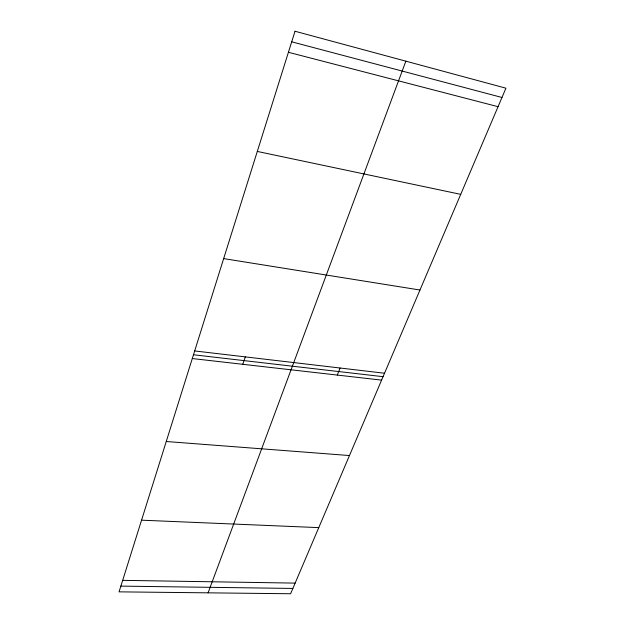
<?xml version="1.0" encoding="UTF-8"?>
<svg xmlns="http://www.w3.org/2000/svg" width="625" height="625" viewBox="0 0 625 625"><rect width="100%" height="100%" fill="white"/><g stroke="black" fill="none" stroke-linecap="round" stroke-linejoin="round"><path stroke-width="0.94" d="M242.766 364.297L245.312 356.891M208.086 592.836L405.859 61.172M337.281 375.07L340.102 368.023M120.859 586.117L292.859 588.445M122.672 580.352L295.133 583.109M141.562 520.18L318.766 527.625M166.25 441.508L349.469 455.547M192.297 358.547L381.594 380.117M193.484 354.758L383.055 376.68M194.68 350.945L384.523 373.234M223.664 258.602L419.969 290.023M257.305 151.438L460.719 194.352M288.422 52.281L498.055 106.68M291.711 41.82L501.977 97.477M295.023 31.25L119.062 591.852L290.602 593.75L505.938 88.18L295.023 31.25"/></g></svg>
